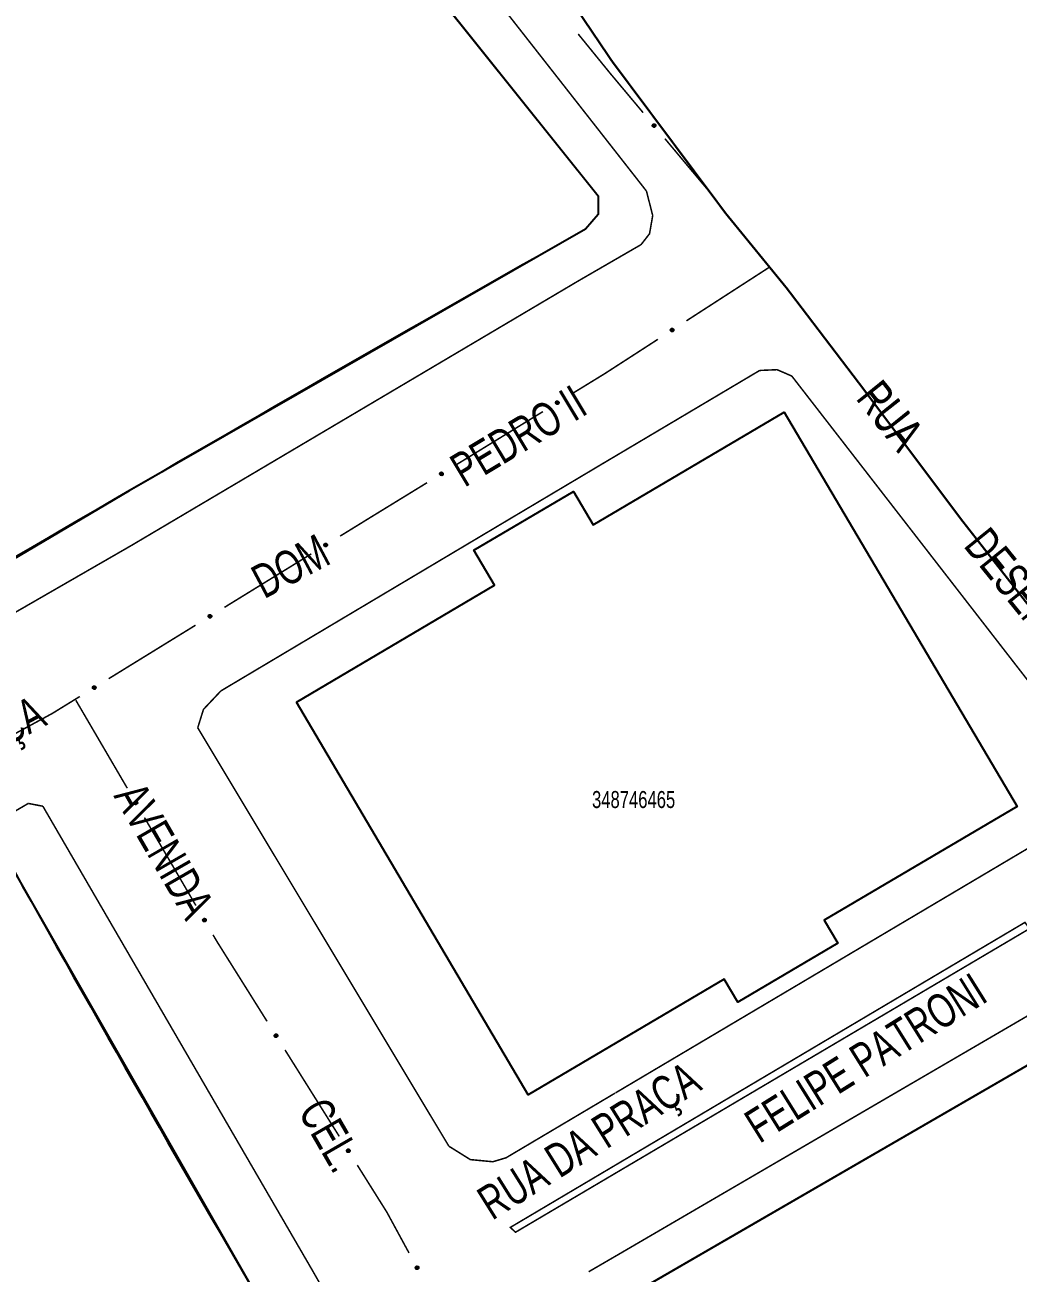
# Model space of a CAD drawing. Extents: x 199219 to 200475, y 4837288 to 4839440.
# Drawn here: x 199720.1 to 199837, y 4839004.3 to 4839151.3 of the extents above; entities that cross this region are included whole.
import ezdxf

# ---------------------------------------------------------------- set-up
doc = ezdxf.new("R2010")
doc.units = 0
doc.header["$LTSCALE"] = 3
doc.header["$MEASUREMENT"] = 0
for name, color, linetype in [('CD_MALHA_LOTES', 40, 'CONTINUOUS'), ('CD_TXT_QUADRA', 7, 'CONTINUOUS'), ('LM-LIM-SETOR-FISCAL', 7, 'CONTINUOUS'), ('RU-QUADRAS', 210, 'CONTINUOUS'), ('SV-EIXO-RUA-PAV', 20, 'CONTINUOUS'), ('SV-RUA-PAVIM-S-GUIA-C-GUIA', 7, 'CONTINUOUS'), ('SV-TXT-RUA-PAV-S-GUIA-C-GUIA', 7, 'CONTINUOUS')]:
    doc.layers.add(name, color=color, linetype=linetype)
doc.styles.add('ARIAL', font='ARIAL.TTF')
doc.linetypes.add('Limite', pattern='A,20,-3,[130,ltypeshp.shx,S=6.35,R=0,X=0,Y=0],-3,20', length=46)

msp = doc.modelspace()

# ---------------------------------------------------------------- linework, layer by layer
at = {"layer": 'CD_MALHA_LOTES'}
for p, q in [((199706.69, 4839232.28), (199787.56, 4839131.14)), ((199787.56, 4839131.14), (199787.56, 4839128.92)), ((199787.56, 4839128.92), (199786.08, 4839127.19)), ((199786.08, 4839127.19), (199732.36, 4839096.39)), ((199787, 4839092.38), (199809.49, 4839105.65)), ((199809.49, 4839105.65), (199836.88, 4839059.23)), ((199732.36, 4839096.39), (199663.98, 4839055.98)), ((199772.95, 4839089.41), (199784.67, 4839096.32)), ((199784.67, 4839096.32), (199787, 4839092.38)), ((199775.39, 4839085.27), (199772.95, 4839089.41)), ((199752.06, 4839071.5), (199775.39, 4839085.27)), ((199779.34, 4839025.27), (199752.06, 4839071.5)), ((199836.88, 4839059.23), (199814.17, 4839045.83)), ((199747.66, 4839001.16), (199718.84, 4839051.63)), ((199814.17, 4839045.83), (199815.77, 4839043.12)), ((199815.77, 4839043.12), (199804.02, 4839036.19)), ((199802.42, 4839038.89), (199779.34, 4839025.27)), ((199804.02, 4839036.19), (199802.42, 4839038.89)), ((199789.3, 4839000.5), (199851.79, 4839036.69))]:
    msp.add_line(p, q, dxfattribs=at)
at = {"layer": 'LM-LIM-SETOR-FISCAL', "linetype": 'Limite', "ltscale": 0.1, "const_width": 0.25}
msp.add_lwpolyline([(199781.79, 4839157.97), (199789.23, 4839146.96), (199802.62, 4839129.03), (199809.77, 4839120.26), (199818.32, 4839109.02), (199823.68, 4839101.88), (199830.37, 4839092.95), (199841.09, 4839079.26)], dxfattribs=at)
at = {"layer": 'RU-QUADRAS', "color": 6, "linetype": 'Continuous'}
for points in [[(199599.88, 4839150), (199601.43, 4839152.11), (199698.16, 4839235.3), (199701.76, 4839236.09, -0.2647536474), (199706.69, 4839232.28), (199787.56, 4839131.14), (199787.56, 4839128.92), (199786.08, 4839127.19, 0.0065797455), (199663.98, 4839055.98), (199661.76, 4839055.73), (199659.55, 4839056.79), (199600.01, 4839148.18)], [(199672.35, 4839025.08), (199718.84, 4839051.63, 0.0107983285), (199784.97, 4838938.98), (199744.28, 4838914.41), (199729.49, 4838928.76, -0.0172321666)], [(199788.24, 4838995.58, -0.1586950902), (199789.3, 4839000.5), (199851.79, 4839036.69), (199855.19, 4839037.61, -0.1831795091), (199867.27, 4839034.15), (199886.06, 4839010.08), (199885.56, 4839009.07), (199809.97, 4838963.05, -0.1956113396), (199806.82, 4838964.57)]]:
    msp.add_lwpolyline(points, format="xyb", close=True, dxfattribs=at)
msp.add_lwpolyline([(199752.06, 4839071.5), (199775.39, 4839085.27), (199772.95, 4839089.41), (199784.67, 4839096.32), (199787, 4839092.38), (199809.49, 4839105.65), (199836.88, 4839059.23), (199814.17, 4839045.83), (199815.77, 4839043.12), (199804.02, 4839036.19), (199802.42, 4839038.89), (199779.34, 4839025.27)], close=True, dxfattribs=at)
at = {"layer": 'SV-EIXO-RUA-PAV', "const_width": 0.18}
for points in [[(199785.230197, 4839150.187164), (199788.385162, 4839146.308221)], [(199788.385162, 4839146.308221), (199789.01, 4839145.54)], [(199789.01, 4839145.54), (199792.868698, 4839140.932659)], [(199795.436988, 4839137.866083), (199800.573569, 4839131.732932)], [(199800.573569, 4839131.732932), (199800.831147, 4839131.42538)], [(199797.96857, 4839116.413218), (199807.204348, 4839122.388201)], [(199807.204348, 4839122.388201), (199807.748118, 4839122.739987)], [(199788.38, 4839110.21), (199794.610106, 4839114.240497)], [(199784.477079, 4839107.813768), (199787.88588, 4839109.906631)], [(199787.88588, 4839109.906631), (199788.38, 4839110.21)], [(199770.841874, 4839099.442318), (199781.068278, 4839105.720906)], [(199760.87, 4839093.32), (199767.433073, 4839097.349455)], [(199757.210775, 4839091.064193), (199760.615756, 4839093.163266)], [(199760.615756, 4839093.163266), (199760.87, 4839093.32)], [(199743.590852, 4839082.667903), (199753.805794, 4839088.965121)], [(199729.970929, 4839074.271612), (199740.185871, 4839080.56883)], [(199723.35, 4839070.19), (199726.565948, 4839072.172539)], [(199726.1, 4839071.73), (199732.155522, 4839061.369949)], [(199716.127167, 4839066.261508), (199723.154922, 4839070.083897)], [(199723.154922, 4839070.083897), (199723.35, 4839070.19)], [(199734.17403, 4839057.916599), (199740.229552, 4839047.556549)], [(199742.24806, 4839044.103199), (199742.7, 4839043.33)], [(199742.7, 4839043.33), (199748.601479, 4839033.923597)], [(199750.727294, 4839030.535248), (199757.104738, 4839020.3702)], [(199759.230553, 4839016.98185), (199762.419276, 4839011.899326)], [(199762.419276, 4839011.899326), (199762.72, 4839011.42)], [(199762.72, 4839011.42), (199765.312828, 4839006.644311)]]:
    msp.add_lwpolyline(points, dxfattribs=at)
at = {"layer": 'SV-EIXO-RUA-PAV'}
for points in [[(199794.144983, 4839139.580202), (199794.193757, 4839139.576585), (199794.234937, 4839139.563502), (199794.266142, 4839139.542705), (199794.288925, 4839139.517137), (199794.309287, 4839139.488354), (199794.323414, 4839139.454806), (199794.330846, 4839139.414098), (199794.32756, 4839139.365145), (199794.311386, 4839139.323842), (199794.292633, 4839139.292158), (199794.26734, 4839139.266866), (199794.239048, 4839139.247553), (199794.203715, 4839139.234032), (199794.162388, 4839139.226903), (199794.113244, 4839139.231398), (199794.07296, 4839139.244501), (199794.043305, 4839139.265409), (199794.01804, 4839139.290998), (199793.997604, 4839139.320632), (199793.983926, 4839139.353644), (199793.976824, 4839139.395266), (199793.981903, 4839139.443713), (199793.994513, 4839139.48404), (199794.014999, 4839139.51398), (199794.040752, 4839139.538288), (199794.069372, 4839139.559062), (199794.102504, 4839139.574666), (199794.144983, 4839139.580202)], [(199796.108908, 4839115.341238), (199796.118481, 4839115.389201), (199796.136516, 4839115.428465), (199796.160984, 4839115.456883), (199796.189154, 4839115.476358), (199796.220217, 4839115.493035), (199796.255245, 4839115.50294), (199796.296557, 4839115.505322), (199796.344737, 4839115.496057), (199796.383745, 4839115.474938), (199796.412889, 4839115.45244), (199796.434887, 4839115.424236), (199796.450583, 4839115.393788), (199796.459669, 4839115.357063), (199796.461674, 4839115.315174), (199796.451185, 4839115.266952), (199796.433239, 4839115.22858), (199796.408851, 4839115.201714), (199796.380356, 4839115.179778), (199796.348439, 4839115.163132), (199796.313999, 4839115.153607), (199796.271819, 4839115.151664), (199796.224362, 4839115.162648), (199796.185886, 4839115.180109), (199796.158685, 4839115.204114), (199796.13772, 4839115.232653), (199796.120614, 4839115.263606), (199796.109191, 4839115.298402), (199796.108908, 4839115.341238)], [(199782.592638, 4839106.785972), (199782.60334, 4839106.833695), (199782.622297, 4839106.872522), (199782.647429, 4839106.900355), (199782.67605, 4839106.91916), (199782.707498, 4839106.9351), (199782.74275, 4839106.944175), (199782.784107, 4839106.945581), (199782.832055, 4839106.935182), (199782.870553, 4839106.913148), (199782.899159, 4839106.889969), (199782.920485, 4839106.861253), (199782.935458, 4839106.830444), (199782.943675, 4839106.793514), (199782.944691, 4839106.75159), (199782.933066, 4839106.703629), (199782.91422, 4839106.665691), (199782.889205, 4839106.639408), (199782.8602, 4839106.618151), (199782.827899, 4839106.602262), (199782.793244, 4839106.593553), (199782.75103, 4839106.592606), (199782.703845, 4839106.604706), (199782.665793, 4839106.623071), (199782.639165, 4839106.647711), (199782.61888, 4839106.676737), (199782.602509, 4839106.708085), (199782.59191, 4839106.743141), (199782.592638, 4839106.785972)], [(199768.957433, 4839098.414521), (199768.968135, 4839098.462244), (199768.987092, 4839098.501071), (199769.012224, 4839098.528904), (199769.040845, 4839098.547709), (199769.072293, 4839098.563649), (199769.107545, 4839098.572724), (199769.148902, 4839098.574131), (199769.19685, 4839098.563731), (199769.235348, 4839098.541697), (199769.263954, 4839098.518518), (199769.28528, 4839098.489802), (199769.300253, 4839098.458993), (199769.30847, 4839098.422064), (199769.309486, 4839098.380139), (199769.297861, 4839098.332178), (199769.279016, 4839098.294241), (199769.254, 4839098.267957), (199769.224995, 4839098.2467), (199769.192695, 4839098.230811), (199769.158039, 4839098.222102), (199769.115826, 4839098.221155), (199769.06864, 4839098.233255), (199769.030588, 4839098.25162), (199769.00396, 4839098.27626), (199768.983675, 4839098.305286), (199768.967304, 4839098.336634), (199768.956705, 4839098.37169), (199768.957433, 4839098.414521)], [(199755.32821, 4839090.032963), (199755.338826, 4839090.080706), (199755.357712, 4839090.119568), (199755.382793, 4839090.147446), (199755.41138, 4839090.166303), (199755.442799, 4839090.1823), (199755.478034, 4839090.19144), (199755.519388, 4839090.192922), (199755.567355, 4839090.182609), (199755.605893, 4839090.160646), (199755.634541, 4839090.137519), (199755.65592, 4839090.108842), (199755.670949, 4839090.07806), (199755.679233, 4839090.041146), (199755.680325, 4839089.999223), (199755.668788, 4839089.951241), (199755.650012, 4839089.913269), (199755.625044, 4839089.886941), (199755.596078, 4839089.86563), (199755.563806, 4839089.849683), (199755.529167, 4839089.84091), (199755.486955, 4839089.839887), (199755.439748, 4839089.851901), (199755.401662, 4839089.870196), (199755.37499, 4839089.894787), (199755.354651, 4839089.923777), (199755.338223, 4839089.955094), (199755.327561, 4839089.990131), (199755.32821, 4839090.032963)], [(199741.708287, 4839081.636673), (199741.718903, 4839081.684415), (199741.737789, 4839081.723277), (199741.76287, 4839081.751156), (199741.791457, 4839081.770012), (199741.822876, 4839081.78601), (199741.858111, 4839081.79515), (199741.899465, 4839081.796631), (199741.947432, 4839081.786319), (199741.98597, 4839081.764355), (199742.014618, 4839081.741229), (199742.035997, 4839081.712552), (199742.051026, 4839081.68177), (199742.05931, 4839081.644855), (199742.060402, 4839081.602932), (199742.048865, 4839081.554951), (199742.030088, 4839081.516979), (199742.005121, 4839081.49065), (199741.976155, 4839081.46934), (199741.943883, 4839081.453392), (199741.909244, 4839081.44462), (199741.867032, 4839081.443596), (199741.819825, 4839081.45561), (199741.781739, 4839081.473905), (199741.755066, 4839081.498497), (199741.734728, 4839081.527486), (199741.7183, 4839081.558804), (199741.707638, 4839081.593841), (199741.708287, 4839081.636673)], [(199728.088364, 4839073.240382), (199728.09898, 4839073.288125), (199728.117866, 4839073.326986), (199728.142947, 4839073.354865), (199728.171534, 4839073.373722), (199728.202953, 4839073.389719), (199728.238188, 4839073.398859), (199728.279542, 4839073.400341), (199728.327509, 4839073.390028), (199728.366047, 4839073.368065), (199728.394695, 4839073.344938), (199728.416074, 4839073.316261), (199728.431103, 4839073.285479), (199728.439387, 4839073.248565), (199728.440479, 4839073.206642), (199728.428942, 4839073.15866), (199728.410165, 4839073.120688), (199728.385198, 4839073.094359), (199728.356232, 4839073.073049), (199728.32396, 4839073.057102), (199728.289321, 4839073.048329), (199728.247109, 4839073.047305), (199728.199902, 4839073.05932), (199728.161816, 4839073.077615), (199728.135143, 4839073.102206), (199728.114805, 4839073.131196), (199728.098377, 4839073.162513), (199728.087715, 4839073.19755), (199728.088364, 4839073.240382)], [(199733.187308, 4839059.822869), (199733.234788, 4839059.811135), (199733.273195, 4839059.791341), (199733.300477, 4839059.765612), (199733.318657, 4839059.73659), (199733.333912, 4839059.704804), (199733.342221, 4839059.669364), (199733.342731, 4839059.627986), (199733.331295, 4839059.580275), (199733.308432, 4839059.542263), (199733.284639, 4839059.514167), (199733.255468, 4839059.493467), (199733.224341, 4839059.479165), (199733.187242, 4839059.471751), (199733.145305, 4839059.471644), (199733.097608, 4839059.484305), (199733.060087, 4839059.503968), (199733.034352, 4839059.529547), (199733.013728, 4839059.559006), (199732.998543, 4839059.591643), (199732.990587, 4839059.626479), (199732.990555, 4839059.668703), (199733.003675, 4839059.715615), (199733.02286, 4839059.753261), (199733.048071, 4839059.779348), (199733.07753, 4839059.799), (199733.109225, 4839059.814688), (199733.144503, 4839059.824524), (199733.187308, 4839059.822869)], [(199741.261338, 4839046.009468), (199741.308818, 4839045.997734), (199741.347225, 4839045.97794), (199741.374507, 4839045.952211), (199741.392687, 4839045.923189), (199741.407942, 4839045.891403), (199741.416251, 4839045.855963), (199741.416761, 4839045.814586), (199741.405325, 4839045.766874), (199741.382462, 4839045.728862), (199741.358669, 4839045.700766), (199741.329498, 4839045.680066), (199741.298371, 4839045.665764), (199741.261272, 4839045.65835), (199741.219335, 4839045.658243), (199741.171638, 4839045.670904), (199741.134117, 4839045.690567), (199741.108382, 4839045.716147), (199741.087758, 4839045.745605), (199741.072573, 4839045.778243), (199741.064617, 4839045.813078), (199741.064585, 4839045.855303), (199741.077705, 4839045.902214), (199741.09689, 4839045.93986), (199741.122101, 4839045.965948), (199741.15156, 4839045.985599), (199741.183255, 4839046.001287), (199741.218532, 4839046.011124), (199741.261338, 4839046.009468)], [(199749.681274, 4839032.409635), (199749.729099, 4839032.399396), (199749.768108, 4839032.380816), (199749.796184, 4839032.355956), (199749.815265, 4839032.327518), (199749.831509, 4839032.296226), (199749.840926, 4839032.261064), (199749.842733, 4839032.219723), (199749.832799, 4839032.171676), (199749.811139, 4839032.132966), (199749.788239, 4839032.104137), (199749.759731, 4839032.082533), (199749.729068, 4839032.067262), (199749.69222, 4839032.058688), (199749.650307, 4839032.057266), (199749.602236, 4839032.068424), (199749.564118, 4839032.086902), (199749.537593, 4839032.111661), (199749.516055, 4839032.140458), (199749.499854, 4839032.172603), (199749.490809, 4839032.207173), (199749.489453, 4839032.249375), (199749.501096, 4839032.296675), (199749.51909, 4839032.334904), (199749.543471, 4839032.36177), (199749.572299, 4839032.382335), (199749.603487, 4839032.39901), (199749.638438, 4839032.409947), (199749.681274, 4839032.409635)], [(199758.184534, 4839018.856238), (199758.232359, 4839018.845999), (199758.271368, 4839018.827419), (199758.299443, 4839018.802558), (199758.318524, 4839018.774121), (199758.334768, 4839018.742829), (199758.344185, 4839018.707667), (199758.345993, 4839018.666326), (199758.336058, 4839018.618279), (199758.314399, 4839018.579569), (199758.291498, 4839018.55074), (199758.262991, 4839018.529136), (199758.232328, 4839018.513865), (199758.19548, 4839018.505291), (199758.153567, 4839018.503868), (199758.105496, 4839018.515027), (199758.067377, 4839018.533504), (199758.040853, 4839018.558264), (199758.019315, 4839018.587061), (199758.003114, 4839018.619206), (199757.994069, 4839018.653775), (199757.992713, 4839018.695978), (199758.004355, 4839018.743278), (199758.02235, 4839018.781507), (199758.04673, 4839018.808372), (199758.075559, 4839018.828938), (199758.106746, 4839018.845612), (199758.141698, 4839018.85655), (199758.184534, 4839018.856238)], [(199766.295287, 4839005.065447), (199766.342373, 4839005.052221), (199766.380137, 4839005.031225), (199766.406594, 4839005.004648), (199766.423849, 4839004.975067), (199766.438093, 4839004.942815), (199766.44528, 4839004.907131), (199766.444484, 4839004.865758), (199766.431548, 4839004.818431), (199766.407498, 4839004.781159), (199766.38283, 4839004.753827), (199766.35302, 4839004.734059), (199766.321458, 4839004.720746), (199766.284143, 4839004.714506), (199766.242224, 4839004.715722), (199766.19495, 4839004.729881), (199766.158068, 4839004.750719), (199766.133153, 4839004.777097), (199766.113469, 4839004.807192), (199766.099321, 4839004.840292), (199766.092468, 4839004.875362), (199766.093768, 4839004.917566), (199766.108362, 4839004.964041), (199766.128725, 4839005.001062), (199766.154746, 4839005.026341), (199766.184811, 4839005.045054), (199766.216985, 4839005.059734), (199766.252555, 4839005.068452), (199766.295287, 4839005.065447)]]:
    msp.add_lwpolyline(points, close=True, dxfattribs=at)
for points in [[(199793.976824, 4839139.395266), (199794.162388, 4839139.226903)], [(199793.981903, 4839139.443713), (199794.203715, 4839139.234032)], [(199793.983002, 4839139.417528), (199794.180704, 4839139.232473)], [(199793.983926, 4839139.353644), (199794.113244, 4839139.231398)], [(199793.985735, 4839139.371761), (199794.132479, 4839139.2348)], [(199793.988834, 4839139.461569), (199794.21754, 4839139.243745)], [(199793.994039, 4839139.334219), (199794.088607, 4839139.242554)], [(199793.994513, 4839139.48404), (199794.239048, 4839139.247553)], [(199793.997604, 4839139.320632), (199794.07296, 4839139.244501)], [(199794.006395, 4839139.495856), (199794.250872, 4839139.259201)], [(199794.014999, 4839139.51398), (199794.26734, 4839139.266866)], [(199794.029213, 4839139.523865), (199794.276854, 4839139.279182)], [(199794.040752, 4839139.538288), (199794.292633, 4839139.292158)], [(199794.058334, 4839139.546474), (199794.300182, 4839139.312958)], [(199794.069372, 4839139.559062), (199794.311386, 4839139.323842)], [(199794.088867, 4839139.563147), (199794.316868, 4839139.348291)], [(199794.102504, 4839139.574666), (199794.32756, 4839139.365145)], [(199794.122905, 4839139.575635), (199794.325498, 4839139.391116)], [(199794.144983, 4839139.580202), (199794.330846, 4839139.414098)], [(199794.17147, 4839139.577152), (199794.322058, 4839139.439851)], [(199794.193757, 4839139.576585), (199794.323414, 4839139.454806)], [(199794.217264, 4839139.569228), (199794.30991, 4839139.477734)], [(199794.234937, 4839139.563502), (199794.309287, 4839139.488354)], [(199796.108908, 4839115.341238), (199796.296557, 4839115.505322)], [(199796.109191, 4839115.298402), (199796.344737, 4839115.496057)], [(199796.110732, 4839115.318767), (199796.31871, 4839115.497195)], [(199796.115184, 4839115.367152), (199796.26992, 4839115.49976)], [(199796.118481, 4839115.389201), (199796.255245, 4839115.50294)], [(199796.118951, 4839115.283455), (199796.360153, 4839115.483377)], [(199796.120614, 4839115.263606), (199796.383745, 4839115.474938)], [(199796.128666, 4839115.411628), (199796.230834, 4839115.492351)], [(199796.131752, 4839115.251107), (199796.393172, 4839115.462484)], [(199796.136516, 4839115.428465), (199796.220217, 4839115.493035)], [(199796.13772, 4839115.232653), (199796.412889, 4839115.45244)], [(199796.150618, 4839115.219432), (199796.423831, 4839115.435189)], [(199796.158685, 4839115.204114), (199796.434887, 4839115.424236)], [(199796.175617, 4839115.193351), (199796.440474, 4839115.406951)], [(199796.185886, 4839115.180109), (199796.450583, 4839115.393788)], [(199796.20749, 4839115.171716), (199796.451725, 4839115.371976)], [(199796.224362, 4839115.162648), (199796.459669, 4839115.357063)], [(199796.250484, 4839115.160526), (199796.458393, 4839115.334035)], [(199796.271819, 4839115.151664), (199796.461674, 4839115.315174)], [(199796.296241, 4839115.157624), (199796.450168, 4839115.286459)], [(199796.313999, 4839115.153607), (199796.451185, 4839115.266952)], [(199796.334518, 4839115.16126), (199796.437091, 4839115.24387)], [(199796.348439, 4839115.163132), (199796.433239, 4839115.22858)], [(199782.59191, 4839106.743141), (199782.832055, 4839106.935182)], [(199782.592638, 4839106.785972), (199782.784107, 4839106.945581)], [(199782.593932, 4839106.763464), (199782.806062, 4839106.936934)], [(199782.599524, 4839106.81173), (199782.757346, 4839106.94065)], [(199782.601314, 4839106.727967), (199782.847167, 4839106.922142)], [(199782.602509, 4839106.708085), (199782.870553, 4839106.913148)], [(199782.60334, 4839106.833695), (199782.74275, 4839106.944175)], [(199782.613349, 4839106.695326), (199782.879684, 4839106.900475)], [(199782.614051, 4839106.855875), (199782.718096, 4839106.934165)], [(199782.61888, 4839106.676737), (199782.899159, 4839106.889969)], [(199782.622297, 4839106.872522), (199782.707498, 4839106.9351)], [(199782.631462, 4839106.663215), (199782.909691, 4839106.872464)], [(199782.639165, 4839106.647711), (199782.920485, 4839106.861253)], [(199782.655839, 4839106.636551), (199782.925662, 4839106.843842)], [(199782.665793, 4839106.623071), (199782.935458, 4839106.830444)], [(199782.687193, 4839106.61417), (199782.936085, 4839106.80861)], [(199782.703845, 4839106.604706), (199782.943675, 4839106.793514)], [(199782.72991, 4839106.601969), (199782.941856, 4839106.770523)], [(199782.75103, 4839106.592606), (199782.944691, 4839106.75159)], [(199782.775585, 4839106.597988), (199782.93251, 4839106.723155)], [(199782.793244, 4839106.593553), (199782.933066, 4839106.703629)], [(199782.813938, 4839106.60072), (199782.918432, 4839106.680886)], [(199782.827899, 4839106.602262), (199782.91422, 4839106.665691)], [(199768.956705, 4839098.37169), (199769.19685, 4839098.563731)], [(199768.957433, 4839098.414521), (199769.148902, 4839098.574131)], [(199768.958727, 4839098.392013), (199769.170857, 4839098.565484)], [(199768.964319, 4839098.440279), (199769.122141, 4839098.569199)], [(199768.96611, 4839098.356516), (199769.211962, 4839098.550691)], [(199768.967304, 4839098.336634), (199769.235348, 4839098.541697)], [(199768.968135, 4839098.462244), (199769.107545, 4839098.572724)], [(199768.978144, 4839098.323875), (199769.244479, 4839098.529024)], [(199768.978846, 4839098.484424), (199769.082891, 4839098.562714)], [(199768.983675, 4839098.305286), (199769.263954, 4839098.518518)], [(199768.987092, 4839098.501071), (199769.072293, 4839098.563649)], [(199768.996257, 4839098.291765), (199769.274486, 4839098.501013)], [(199769.00396, 4839098.27626), (199769.28528, 4839098.489802)], [(199769.020634, 4839098.2651), (199769.290457, 4839098.472391)], [(199769.030588, 4839098.25162), (199769.300253, 4839098.458993)], [(199769.051988, 4839098.24272), (199769.30088, 4839098.43716)], [(199769.06864, 4839098.233255), (199769.30847, 4839098.422064)], [(199769.094705, 4839098.230518), (199769.306651, 4839098.399072)], [(199769.115826, 4839098.221155), (199769.309486, 4839098.380139)], [(199769.140381, 4839098.226537), (199769.297305, 4839098.351704)], [(199769.158039, 4839098.222102), (199769.297861, 4839098.332178)], [(199769.178733, 4839098.229269), (199769.283227, 4839098.309435)], [(199769.192695, 4839098.230811), (199769.279016, 4839098.294241)], [(199755.327561, 4839089.990131), (199755.567355, 4839090.182609)], [(199755.32821, 4839090.032963), (199755.519388, 4839090.192922)], [(199755.329545, 4839090.010458), (199755.541359, 4839090.184315)], [(199755.335049, 4839090.058734), (199755.492637, 4839090.187942)], [(199755.336993, 4839089.974975), (199755.582491, 4839090.169597)], [(199755.338223, 4839089.955094), (199755.605893, 4839090.160646)], [(199755.338826, 4839090.080706), (199755.478034, 4839090.19144)], [(199755.349086, 4839089.942356), (199755.615047, 4839090.14799)], [(199755.349496, 4839090.102906), (199755.453398, 4839090.181385)], [(199755.354651, 4839089.923777), (199755.634541, 4839090.137519)], [(199755.357712, 4839090.119568), (199755.442799, 4839090.1823)], [(199755.367258, 4839089.910278), (199755.645105, 4839090.120034)], [(199755.37499, 4839089.894787), (199755.65592, 4839090.108842)], [(199755.391684, 4839089.883658), (199755.661129, 4839090.091441)], [(199755.401662, 4839089.870196), (199755.670949, 4839090.07806)], [(199755.423078, 4839089.861335), (199755.671615, 4839090.056228)], [(199755.439748, 4839089.851901), (199755.679233, 4839090.041146)], [(199755.465817, 4839089.849211), (199755.677456, 4839090.018151)], [(199755.486955, 4839089.839887), (199755.680325, 4839089.999223)], [(199755.5115, 4839089.845314), (199755.668196, 4839089.970766)], [(199755.529167, 4839089.84091), (199755.668788, 4839089.951241)], [(199755.549848, 4839089.848115), (199755.654195, 4839089.928472)], [(199755.563806, 4839089.849683), (199755.650012, 4839089.913269)], [(199741.707638, 4839081.593841), (199741.947432, 4839081.786319)], [(199741.708287, 4839081.636673), (199741.899465, 4839081.796631)], [(199741.709622, 4839081.614167), (199741.921435, 4839081.788024)], [(199741.715126, 4839081.662444), (199741.872714, 4839081.791651)], [(199741.71707, 4839081.578684), (199741.962568, 4839081.773307)], [(199741.7183, 4839081.558804), (199741.98597, 4839081.764355)], [(199741.718903, 4839081.684415), (199741.858111, 4839081.79515)], [(199741.729163, 4839081.546065), (199741.995124, 4839081.751699)], [(199741.729573, 4839081.706615), (199741.833475, 4839081.785094)], [(199741.734728, 4839081.527486), (199742.014618, 4839081.741229)], [(199741.737789, 4839081.723277), (199741.822876, 4839081.78601)], [(199741.747335, 4839081.513987), (199742.025182, 4839081.723743)], [(199741.755066, 4839081.498497), (199742.035997, 4839081.712552)], [(199741.771761, 4839081.487368), (199742.041206, 4839081.69515)], [(199741.781739, 4839081.473905), (199742.051026, 4839081.68177)], [(199741.803155, 4839081.465044), (199742.051692, 4839081.659938)], [(199741.819825, 4839081.45561), (199742.05931, 4839081.644855)], [(199741.845894, 4839081.45292), (199742.057533, 4839081.621861)], [(199741.867032, 4839081.443596), (199742.060402, 4839081.602932)], [(199741.891577, 4839081.449023), (199742.048273, 4839081.574475)], [(199741.909244, 4839081.44462), (199742.048865, 4839081.554951)], [(199741.929924, 4839081.451824), (199742.034272, 4839081.532181)], [(199741.943883, 4839081.453392), (199742.030088, 4839081.516979)], [(199728.087715, 4839073.19755), (199728.327509, 4839073.390028)], [(199728.088364, 4839073.240382), (199728.279542, 4839073.400341)], [(199728.089699, 4839073.217877), (199728.301512, 4839073.391734)], [(199728.095203, 4839073.266153), (199728.25279, 4839073.39536)], [(199728.097146, 4839073.182393), (199728.342645, 4839073.377016)], [(199728.098377, 4839073.162513), (199728.366047, 4839073.368065)], [(199728.09898, 4839073.288125), (199728.238188, 4839073.398859)], [(199728.10924, 4839073.149775), (199728.375201, 4839073.355409)], [(199728.10965, 4839073.310324), (199728.213552, 4839073.388804)], [(199728.114805, 4839073.131196), (199728.394695, 4839073.344938)], [(199728.117866, 4839073.326986), (199728.202953, 4839073.389719)], [(199728.127412, 4839073.117697), (199728.405259, 4839073.327453)], [(199728.135143, 4839073.102206), (199728.416074, 4839073.316261)], [(199728.151837, 4839073.091077), (199728.421283, 4839073.298859)], [(199728.161816, 4839073.077615), (199728.431103, 4839073.285479)], [(199728.183232, 4839073.068753), (199728.431769, 4839073.263647)], [(199728.199902, 4839073.05932), (199728.439387, 4839073.248565)], [(199728.225971, 4839073.05663), (199728.43761, 4839073.22557)], [(199728.247109, 4839073.047305), (199728.440479, 4839073.206642)], [(199728.271654, 4839073.052732), (199728.42835, 4839073.178185)], [(199728.289321, 4839073.048329), (199728.428942, 4839073.15866)], [(199728.310001, 4839073.055534), (199728.414349, 4839073.135891)], [(199728.32396, 4839073.057102), (199728.410165, 4839073.120688)], [(199733.144503, 4839059.824524), (199733.331295, 4839059.580275)], [(199733.164777, 4839059.822063), (199733.33361, 4839059.606224)], [(199733.187308, 4839059.822869), (199733.342731, 4839059.627986)], [(199732.990555, 4839059.668703), (199733.145305, 4839059.471644)], [(199732.990587, 4839059.626479), (199733.097608, 4839059.484305)], [(199732.995404, 4839059.644038), (199733.117141, 4839059.484438)], [(199732.997304, 4839059.605635), (199733.075188, 4839059.499429)], [(199732.998543, 4839059.591643), (199733.060087, 4839059.503968)], [(199733.000373, 4839059.689616), (199733.164296, 4839059.474067)], [(199733.003675, 4839059.715615), (199733.187242, 4839059.471751)], [(199733.013498, 4839059.732059), (199733.202499, 4839059.479012)], [(199733.02286, 4839059.753261), (199733.224341, 4839059.479165)], [(199733.036553, 4839059.76292), (199733.237948, 4839059.488669)], [(199733.048071, 4839059.779348), (199733.255468, 4839059.493467)], [(199733.063739, 4839059.786714), (199733.26691, 4839059.504016)], [(199733.07753, 4839059.799), (199733.284639, 4839059.514167)], [(199733.096235, 4839059.804127), (199733.295565, 4839059.533409)], [(199733.109225, 4839059.814688), (199733.308432, 4839059.542263)], [(199733.129129, 4839059.815451), (199733.317931, 4839059.565449)], [(199733.212911, 4839059.815426), (199733.338381, 4839059.654847)], [(199733.234788, 4839059.811135), (199733.342221, 4839059.669364)], [(199733.256731, 4839059.799946), (199733.332748, 4839059.694229)], [(199733.273195, 4839059.791341), (199733.333912, 4839059.704804)], [(199741.064585, 4839045.855303), (199741.219335, 4839045.658243)], [(199741.064617, 4839045.813078), (199741.171638, 4839045.670904)], [(199741.069434, 4839045.830637), (199741.191171, 4839045.671037)], [(199741.071334, 4839045.792234), (199741.149217, 4839045.686028)], [(199741.072573, 4839045.778243), (199741.134117, 4839045.690567)], [(199741.074403, 4839045.876216), (199741.238326, 4839045.660667)], [(199741.077705, 4839045.902214), (199741.261272, 4839045.65835)], [(199741.087528, 4839045.918658), (199741.276529, 4839045.665611)], [(199741.09689, 4839045.93986), (199741.298371, 4839045.665764)], [(199741.110583, 4839045.94952), (199741.311978, 4839045.675268)], [(199741.122101, 4839045.965948), (199741.329498, 4839045.680066)], [(199741.137769, 4839045.973313), (199741.34094, 4839045.690616)], [(199741.15156, 4839045.985599), (199741.358669, 4839045.700766)], [(199741.170265, 4839045.990726), (199741.369595, 4839045.720009)], [(199741.183255, 4839046.001287), (199741.382462, 4839045.728862)], [(199741.203159, 4839046.00205), (199741.391961, 4839045.752048)], [(199741.218532, 4839046.011124), (199741.405325, 4839045.766874)], [(199741.238807, 4839046.008662), (199741.40764, 4839045.792823)], [(199741.261338, 4839046.009468), (199741.416761, 4839045.814586)], [(199741.286941, 4839046.002026), (199741.412411, 4839045.841447)], [(199741.308818, 4839045.997734), (199741.416251, 4839045.855963)], [(199741.330761, 4839045.986545), (199741.406778, 4839045.880828)], [(199741.347225, 4839045.97794), (199741.407942, 4839045.891403)], [(199749.489453, 4839032.249375), (199749.650307, 4839032.057266)], [(199749.490809, 4839032.207173), (199749.602236, 4839032.068424)], [(199749.495073, 4839032.224874), (199749.621755, 4839032.06917)], [(199749.498177, 4839032.186549), (199749.579353, 4839032.082838)], [(199749.498611, 4839032.270586), (199749.669212, 4839032.060284)], [(199749.499854, 4839032.172603), (199749.564118, 4839032.086902)], [(199749.501096, 4839032.296675), (199749.69222, 4839032.058688)], [(199749.510398, 4839032.313419), (199749.707242, 4839032.066424)], [(199749.51909, 4839032.334904), (199749.729068, 4839032.067262)], [(199749.532473, 4839032.344988), (199749.742371, 4839032.077187)], [(199749.543471, 4839032.36177), (199749.759731, 4839032.082533)], [(199749.5589, 4839032.369622), (199749.770837, 4839032.093436)], [(199749.572299, 4839032.382335), (199749.788239, 4839032.104137)], [(199749.590834, 4839032.388046), (199749.798556, 4839032.123713)], [(199749.603487, 4839032.39901), (199749.811139, 4839032.132966)], [(199749.623357, 4839032.400397), (199749.819906, 4839032.156438)], [(199749.638438, 4839032.409947), (199749.832799, 4839032.171676)], [(199749.65878, 4839032.408123), (199749.834299, 4839032.197685)], [(199749.681274, 4839032.409635), (199749.842733, 4839032.219723)], [(199749.707098, 4839032.402999), (199749.837542, 4839032.246434)], [(199749.729099, 4839032.399396), (199749.840926, 4839032.261064)], [(199749.751382, 4839032.388901), (199749.830677, 4839032.28562)], [(199749.768108, 4839032.380816), (199749.831509, 4839032.296226)], [(199757.992713, 4839018.695978), (199758.153567, 4839018.503868)], [(199757.998333, 4839018.671476), (199758.125015, 4839018.515773)], [(199758.001871, 4839018.717188), (199758.172472, 4839018.506886)], [(199758.004355, 4839018.743278), (199758.19548, 4839018.505291)], [(199758.013657, 4839018.760022), (199758.210502, 4839018.513027)], [(199758.02235, 4839018.781507), (199758.232328, 4839018.513865)], [(199758.035733, 4839018.791591), (199758.24563, 4839018.52379)], [(199758.04673, 4839018.808372), (199758.262991, 4839018.529136)], [(199758.06216, 4839018.816225), (199758.274096, 4839018.540039)], [(199758.075559, 4839018.828938), (199758.291498, 4839018.55074)], [(199758.094093, 4839018.834649), (199758.301815, 4839018.570316)], [(199758.106746, 4839018.845612), (199758.314399, 4839018.579569)], [(199758.126616, 4839018.846999), (199758.323166, 4839018.603041)], [(199758.141698, 4839018.85655), (199758.336058, 4839018.618279)], [(199758.162039, 4839018.854726), (199758.337559, 4839018.644288)], [(199758.184534, 4839018.856238), (199758.345993, 4839018.666326)], [(199758.210358, 4839018.849602), (199758.340802, 4839018.693037)], [(199758.232359, 4839018.845999), (199758.344185, 4839018.707667)], [(199758.254642, 4839018.835503), (199758.333937, 4839018.732222)], [(199758.271368, 4839018.827419), (199758.334768, 4839018.742829)], [(199757.994069, 4839018.653775), (199758.105496, 4839018.515027)], [(199758.001436, 4839018.633152), (199758.082612, 4839018.529441)], [(199758.003114, 4839018.619206), (199758.067377, 4839018.533504)], [(199766.092468, 4839004.875362), (199766.19495, 4839004.729881)], [(199766.093768, 4839004.917566), (199766.242224, 4839004.715722)], [(199766.097837, 4839004.892759), (199766.214477, 4839004.729398)], [(199766.098524, 4839004.854316), (199766.173018, 4839004.745705)], [(199766.099321, 4839004.840292), (199766.158068, 4839004.750719)], [(199766.104242, 4839004.938159), (199766.261281, 4839004.717545)], [(199766.108362, 4839004.964041), (199766.284143, 4839004.714506)], [(199766.118699, 4839004.980166), (199766.299622, 4839004.721282)], [(199766.128725, 4839005.001062), (199766.321458, 4839004.720746)], [(199766.142716, 4839005.010285), (199766.335358, 4839004.729815)], [(199766.154746, 4839005.026341), (199766.35302, 4839004.734059)], [(199766.170639, 4839005.033208), (199766.364789, 4839004.744242)], [(199766.184811, 4839005.045054), (199766.38283, 4839004.753827)], [(199766.203668, 4839005.049588), (199766.394357, 4839004.772716)], [(199766.216985, 4839005.059734), (199766.407498, 4839004.781159)], [(199766.236903, 4839005.059869), (199766.417723, 4839004.804034)], [(199766.252555, 4839005.068452), (199766.431548, 4839004.818431)], [(199766.272742, 4839005.065352), (199766.434682, 4839004.844294)], [(199766.295287, 4839005.065447), (199766.444484, 4839004.865758)], [(199766.320643, 4839005.0572), (199766.440984, 4839004.892743)], [(199766.342373, 4839005.052221), (199766.44528, 4839004.907131)], [(199766.363952, 4839005.040345), (199766.436596, 4839004.932282)], [(199766.380137, 4839005.031225), (199766.438093, 4839004.942815)]]:
    msp.add_lwpolyline(points, dxfattribs=at)
at = {"layer": 'SV-RUA-PAVIM-S-GUIA-C-GUIA', "const_width": 0.18}
for points in [[(199774.74, 4839155.35), (199787.89, 4839138.56)], [(199787.89, 4839138.56), (199793.26, 4839131.7)], [(199793.26, 4839131.7), (199793.999435, 4839128.815063), (199793.625114, 4839126.669587), (199792.63, 4839125.39)], [(199792.63, 4839125.39), (199785.22, 4839121.1)], [(199785.22, 4839121.1), (199732.64, 4839089.96)], [(199806.59, 4839110.57), (199788.2, 4839099.65)], [(199810.37, 4839109.91), (199808.64, 4839110.66), (199806.59, 4839110.57)], [(199845.43, 4839064.67), (199810.37, 4839109.91)], [(199788.2, 4839099.65), (199743.17, 4839072.83)], [(199787.9, 4839099.48), (199788.45, 4839099.8)], [(199732.64, 4839089.96), (199662.38, 4839049.46)], [(199743.17, 4839072.83), (199741.121749, 4839070.654727), (199740.44605, 4839068.488493)], [(199740.44605, 4839068.488493), (199770.01, 4839019.21)], [(199667.26, 4839028.32), (199720.5, 4839059.58)], [(199720.5, 4839059.58), (199722.22, 4839059.25)], [(199722.22, 4839059.25), (199753.97, 4839004.54)], [(199789.62, 4839025.49), (199845.13, 4839058.42)], [(199789.89, 4839006.42), (199850.49, 4839041.78)], [(199776.74, 4839017.85), (199789.58, 4839025.47)], [(199770.01, 4839019.21), (199772.532641, 4839017.635588), (199775.178902, 4839017.382153), (199776.74, 4839017.85)], [(199786.47, 4839004.43), (199789.89, 4839006.42)], [(199753.97, 4839004.54), (199788.15, 4838944.85)]]:
    msp.add_lwpolyline(points, dxfattribs=at)
msp.add_lwpolyline([(199777.24, 4839009.65), (199777.85, 4839009.08), (199838.36, 4839044.84), (199837.81, 4839045.57)], close=True, dxfattribs=at)

# ---------------------------------------------------------------- texts
at = {"layer": 'CD_TXT_QUADRA', "style": 'ARIAL', "width": 0.7}
msp.add_text('348746465', height=2, dxfattribs=at).set_placement((199786.85775, 4839059.040312))
at = {"layer": 'SV-TXT-RUA-PAV-S-GUIA-C-GUIA', "style": 'ARIAL', "width": 0.7}
for s, rotation, p in [('PEDRO II', 31, (199771.85, 4839096.74)), ('RUA', 308, (199817.82, 4839107.25)), ('RUA', 309, (199817.823281, 4839107.249465)), ('DESEMB.            INÁCIO', 309, (199830.48873, 4839089.891145)), ('DOM', 28, (199748.27, 4839083.62)), ('PRAÇA', 28, (199710.98, 4839062.57)), ('AVENIDA', 300, (199730.49, 4839060.47)), ('FELIPE PATRONI', 32, (199806.56494, 4839019.467043)), ('RUA DA PRAÇA', 32, (199775.100731, 4839010.422675)), ('CEL.', 300, (199752.188292, 4839023.293033))]:
    msp.add_text(s, height=4, rotation=rotation, dxfattribs=at).set_placement(p)

doc.saveas('drawing.dxf')
